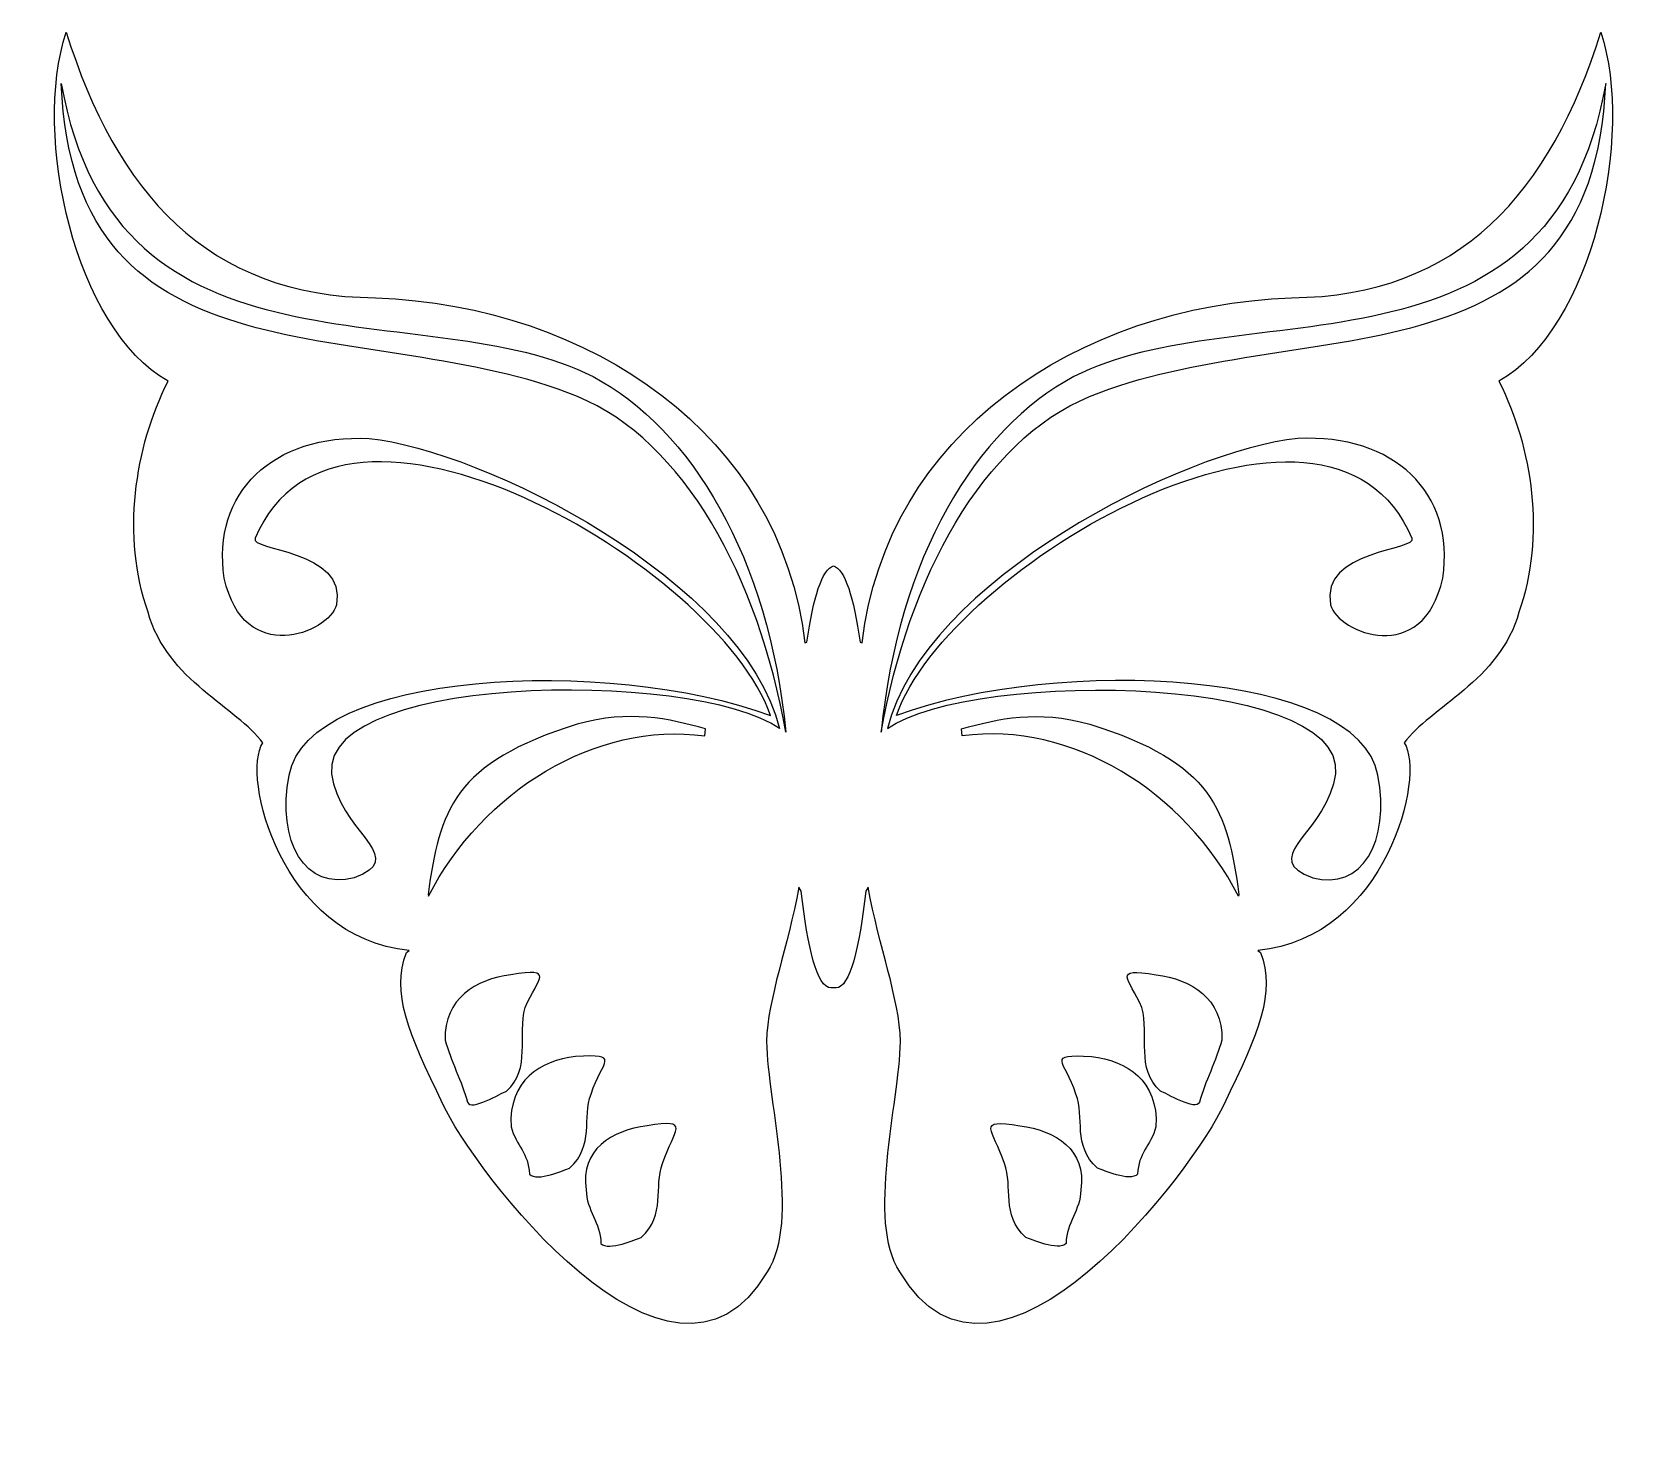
# Model space of a CAD drawing. Header units: centimetres. Extents: x -7.3 to 7.3, y -6.9 to 5.9.
import ezdxf

# ---------------------------------------------------------------- set-up
doc = ezdxf.new("R2010")
doc.units = ezdxf.units.CM
doc.header["$MEASUREMENT"] = 0
doc.layers.add('Camada 1', color=7, linetype='Continuous')

msp = doc.modelspace()

# ---------------------------------------------------------------- linework, layer by layer
at = {"layer": 'Camada 1'}
msp.add_open_spline([(0.02402, -2.83465), (0.14882, -2.82814), (0.23947, -2.47148), (0.29522, -1.94869), (0.29522, -1.94869), (0.29522, -1.94869), (0.31657, -1.91366), (0.31657, -1.91366), (0.31657, -1.91366), (0.41571, -2.46032), (0.60126, -2.92596), (0.61264, -3.32429), (0.61264, -3.32429), (0.59846, -3.89521), (0.30305, -4.9633), (0.60505, -5.42995), (0.60505, -5.42995), (1.48656, -6.91953), (3.3178, -4.45567), (3.56682, -3.9019), (3.56682, -3.9019), (3.89715, -3.22687), (4.04021, -2.88296), (3.90382, -2.51003), (3.90382, -2.51003), (3.90382, -2.51003), (3.87879, -2.49159), (3.87879, -2.49159), (3.87879, -2.49159), (5.05576, -2.37869), (5.41634, -0.88398), (5.21634, -0.59543), (5.21634, -0.59543), (5.44835, -0.27645), (6.0932, -0.02356), (6.26547, 0.59951), (6.26547, 0.59951), (6.50698, 1.29917), (6.39242, 2.09737), (6.08278, 2.70993), (6.08278, 2.70993), (6.93502, 3.19287), (7.326, 4.95299), (7.01352, 5.90178), (7.01352, 5.90178), (6.5628, 4.44557), (5.72111, 3.48079), (4.18626, 3.47415), (4.18626, 3.47415), (4.18626, 3.47415), (4.18626, 3.47415), (4.18626, 3.47415), (4.18626, 3.47415), (2.2176, 3.39708), (0.48114, 2.21656), (0.26222, 0.32103), (0.26222, 0.32103), (0.26222, 0.32103), (0.24349, 0.32442), (0.24349, 0.32442), (0.24349, 0.32442), (0.1856, 0.73624), (0.10315, 0.99395), (-0.00003, 1.0225), (-0.00003, 1.0225), (-0.10322, 0.99395), (-0.18566, 0.73625), (-0.24355, 0.32442), (-0.24355, 0.32442), (-0.24355, 0.32442), (-0.26228, 0.32103), (-0.26228, 0.32103), (-0.26228, 0.32103), (-0.48117, 2.21658), (-2.21766, 3.39708), (-4.18632, 3.47415), (-4.18632, 3.47415), (-4.18632, 3.47415), (-4.18632, 3.47415), (-4.18632, 3.47415), (-4.18632, 3.47415), (-5.72111, 3.48079), (-6.5628, 4.44557), (-7.0135, 5.90178), (-7.0135, 5.90178), (-7.32602, 4.95299), (-6.93502, 3.19287), (-6.08277, 2.70993), (-6.08277, 2.70993), (-6.39244, 2.09737), (-6.50698, 1.29917), (-6.26546, 0.59951), (-6.26546, 0.59951), (-6.09316, -0.02356), (-5.44835, -0.27645), (-5.21633, -0.59543), (-5.21633, -0.59543), (-5.41636, -0.88398), (-5.05578, -2.3787), (-3.87881, -2.49159), (-3.87881, -2.49159), (-3.87881, -2.49159), (-3.90384, -2.51003), (-3.90384, -2.51003), (-3.90384, -2.51003), (-4.04021, -2.88296), (-3.8972, -3.22687), (-3.56684, -3.9019), (-3.56684, -3.9019), (-3.31781, -4.45567), (-1.48658, -6.91953), (-0.60507, -5.42995), (-0.60507, -5.42995), (-0.30305, -4.9633), (-0.59848, -3.89521), (-0.61266, -3.32429), (-0.61266, -3.32429), (-0.60128, -2.92596), (-0.41573, -2.46032), (-0.31659, -1.91366), (-0.31659, -1.91366), (-0.31659, -1.91366), (-0.29524, -1.94869), (-0.29524, -1.94869), (-0.29524, -1.94869), (-0.23949, -2.47148), (-0.14887, -2.82817), (-0.02404, -2.83465), (-0.02404, -2.83465), (-0.02404, -2.83465), (0.02402, -2.83465), (0.02402, -2.83465)], degree=3, knots=[0, 0, 0, 0, 0.02941176, 0.02941176, 0.02941176, 0.02941176, 0.05882353, 0.05882353, 0.05882353, 0.05882353, 0.08823529, 0.08823529, 0.08823529, 0.08823529, 0.11764706, 0.11764706, 0.11764706, 0.11764706, 0.14705882, 0.14705882, 0.14705882, 0.14705882, 0.17647059, 0.17647059, 0.17647059, 0.17647059, 0.20588235, 0.20588235, 0.20588235, 0.20588235, 0.23529412, 0.23529412, 0.23529412, 0.23529412, 0.26470588, 0.26470588, 0.26470588, 0.26470588, 0.29411765, 0.29411765, 0.29411765, 0.29411765, 0.32352941, 0.32352941, 0.32352941, 0.32352941, 0.35294118, 0.35294118, 0.35294118, 0.35294118, 0.38235294, 0.38235294, 0.38235294, 0.38235294, 0.41176471, 0.41176471, 0.41176471, 0.41176471, 0.44117647, 0.44117647, 0.44117647, 0.44117647, 0.47058824, 0.47058824, 0.47058824, 0.47058824, 0.5, 0.5, 0.5, 0.5, 0.52941176, 0.52941176, 0.52941176, 0.52941176, 0.55882353, 0.55882353, 0.55882353, 0.55882353, 0.58823529, 0.58823529, 0.58823529, 0.58823529, 0.61764706, 0.61764706, 0.61764706, 0.61764706, 0.64705882, 0.64705882, 0.64705882, 0.64705882, 0.67647059, 0.67647059, 0.67647059, 0.67647059, 0.70588235, 0.70588235, 0.70588235, 0.70588235, 0.73529412, 0.73529412, 0.73529412, 0.73529412, 0.76470588, 0.76470588, 0.76470588, 0.76470588, 0.79411765, 0.79411765, 0.79411765, 0.79411765, 0.82352941, 0.82352941, 0.82352941, 0.82352941, 0.85294118, 0.85294118, 0.85294118, 0.85294118, 0.88235294, 0.88235294, 0.88235294, 0.88235294, 0.91176471, 0.91176471, 0.91176471, 0.91176471, 0.94117647, 0.94117647, 0.94117647, 0.94117647, 1, 1, 1, 1], dxfattribs=at)
at = {"layer": 'Camada 1', "color": 7}
for points, knots in [([(-0.43656, -0.4968), (-0.58803, 1.08993), (-1.30101, 2.28207), (-2.19781, 2.75263), (-2.19781, 2.75263), (-3.7071, 3.53273), (-6.56275, 2.59912), (-7.05887, 5.43215), (-7.05887, 5.43215), (-6.94333, 2.58963), (-4.22873, 3.34054), (-2.33881, 2.56976), (-2.33881, 2.56976), (-1.36541, 2.16841), (-0.68466, 0.91963), (-0.43656, -0.4968), (-0.43656, -0.4968), (-0.43656, -0.4968), (-0.43656, -0.4968), (-0.43656, -0.4968)], [0, 0, 0, 0, 0.16666667, 0.16666667, 0.16666667, 0.16666667, 0.33333333, 0.33333333, 0.33333333, 0.33333333, 0.5, 0.5, 0.5, 0.5, 0.66666667, 0.66666667, 0.66666667, 0.66666667, 1, 1, 1, 1]), ([(0.43659, -0.4968), (0.58806, 1.08993), (1.30104, 2.28207), (2.19784, 2.75263), (2.19784, 2.75263), (3.7071, 3.53275), (6.56278, 2.59915), (7.0589, 5.43217), (7.0589, 5.43217), (6.94336, 2.58965), (4.22873, 3.34056), (2.33884, 2.56978), (2.33884, 2.56978), (1.36541, 2.16841), (0.68469, 0.91963), (0.43659, -0.4968), (0.43659, -0.4968), (0.43659, -0.4968), (0.43659, -0.4968), (0.43659, -0.4968)], [0, 0, 0, 0, 0.16666667, 0.16666667, 0.16666667, 0.16666667, 0.33333333, 0.33333333, 0.33333333, 0.33333333, 0.5, 0.5, 0.5, 0.5, 0.66666667, 0.66666667, 0.66666667, 0.66666667, 1, 1, 1, 1]), ([(-0.49332, -0.46467), (-0.8182, 0.88272), (-3.21183, 2.08888), (-4.24482, 2.1864), (-4.24482, 2.1864), (-5.11966, 2.23183), (-5.68878, 1.69115), (-5.56856, 0.91), (-5.56856, 0.91), (-5.39137, 0.09659), (-4.615, 0.40729), (-4.54301, 0.66679), (-4.54301, 0.66679), (-4.44363, 1.17326), (-5.35078, 1.16193), (-5.2863, 1.27546), (-5.2863, 1.27546), (-4.53549, 3.0642), (-1.04543, 1.01135), (-0.57473, -0.34355), (-0.57473, -0.34355), (-2.06706, 0.20181), (-4.80817, 0.06653), (-4.97488, -0.88997), (-4.97488, -0.88997), (-5.09402, -1.49774), (-4.82518, -1.95045), (-4.38012, -1.82731), (-4.38012, -1.82731), (-3.90284, -1.64737), (-4.43412, -1.45893), (-4.56948, -0.96953), (-4.56948, -0.96953), (-4.89723, 0.0419), (-1.26891, 0.08722), (-0.49332, -0.46467), (-0.49332, -0.46467), (-0.49332, -0.46467), (-0.49332, -0.46467), (-0.49332, -0.46467)], [0, 0, 0, 0, 0.09090909, 0.09090909, 0.09090909, 0.09090909, 0.18181818, 0.18181818, 0.18181818, 0.18181818, 0.27272727, 0.27272727, 0.27272727, 0.27272727, 0.36363636, 0.36363636, 0.36363636, 0.36363636, 0.45454545, 0.45454545, 0.45454545, 0.45454545, 0.54545455, 0.54545455, 0.54545455, 0.54545455, 0.63636364, 0.63636364, 0.63636364, 0.63636364, 0.72727273, 0.72727273, 0.72727273, 0.72727273, 0.81818182, 0.81818182, 0.81818182, 0.81818182, 1, 1, 1, 1]), ([(0.49332, -0.46467), (0.8182, 0.88272), (3.21183, 2.08888), (4.24479, 2.1864), (4.24479, 2.1864), (5.11963, 2.23183), (5.68875, 1.69115), (5.56853, 0.91), (5.56853, 0.91), (5.39134, 0.09659), (4.61497, 0.40729), (4.54298, 0.66679), (4.54298, 0.66679), (4.44358, 1.17326), (5.35073, 1.16193), (5.28627, 1.27546), (5.28627, 1.27546), (4.53546, 3.0642), (1.0454, 1.01135), (0.5747, -0.34355), (0.5747, -0.34355), (2.06703, 0.20181), (4.80814, 0.06653), (4.97483, -0.88997), (4.97483, -0.88997), (5.094, -1.49774), (4.82516, -1.95045), (4.38007, -1.82731), (4.38007, -1.82731), (3.90281, -1.64737), (4.43407, -1.45893), (4.56943, -0.96953), (4.56943, -0.96953), (4.8972, 0.0419), (1.26894, 0.08722), (0.49332, -0.46467), (0.49332, -0.46467), (0.49332, -0.46467), (0.49332, -0.46467), (0.49332, -0.46467)], [0, 0, 0, 0, 0.09090909, 0.09090909, 0.09090909, 0.09090909, 0.18181818, 0.18181818, 0.18181818, 0.18181818, 0.27272727, 0.27272727, 0.27272727, 0.27272727, 0.36363636, 0.36363636, 0.36363636, 0.36363636, 0.45454545, 0.45454545, 0.45454545, 0.45454545, 0.54545455, 0.54545455, 0.54545455, 0.54545455, 0.63636364, 0.63636364, 0.63636364, 0.63636364, 0.72727273, 0.72727273, 0.72727273, 0.72727273, 0.81818182, 0.81818182, 0.81818182, 0.81818182, 1, 1, 1, 1]), ([(-3.70626, -1.97912), (-3.59815, -1.21223), (-3.47533, -0.77635), (-2.34175, -0.42313), (-2.34175, -0.42313), (-1.86394, -0.29094), (-1.50675, -0.37162), (-1.16935, -0.46676), (-1.16935, -0.46676), (-1.16935, -0.46676), (-1.17626, -0.53005), (-1.17626, -0.53005), (-1.17626, -0.53005), (-2.17662, -0.39617), (-3.20945, -1.03657), (-3.7021, -1.99534), (-3.7021, -1.99534), (-3.7021, -1.99534), (-3.70626, -1.97912), (-3.70626, -1.97912)], [0, 0, 0, 0, 0.16666667, 0.16666667, 0.16666667, 0.16666667, 0.33333333, 0.33333333, 0.33333333, 0.33333333, 0.5, 0.5, 0.5, 0.5, 0.66666667, 0.66666667, 0.66666667, 0.66666667, 1, 1, 1, 1]), ([(3.70626, -1.97912), (3.59815, -1.21223), (3.47533, -0.77635), (2.34178, -0.42313), (2.34178, -0.42313), (1.86394, -0.29094), (1.50678, -0.37162), (1.16938, -0.46676), (1.16938, -0.46676), (1.16938, -0.46676), (1.17629, -0.53005), (1.17629, -0.53005), (1.17629, -0.53005), (2.17665, -0.39617), (3.20951, -1.03657), (3.70213, -1.99534), (3.70213, -1.99534), (3.70213, -1.99534), (3.70626, -1.97912), (3.70626, -1.97912)], [0, 0, 0, 0, 0.16666667, 0.16666667, 0.16666667, 0.16666667, 0.33333333, 0.33333333, 0.33333333, 0.33333333, 0.5, 0.5, 0.5, 0.5, 0.66666667, 0.66666667, 0.66666667, 0.66666667, 1, 1, 1, 1]), ([(-3.34547, -3.8773), (-3.39471, -3.69926), (-3.50078, -3.48894), (-3.54999, -3.31101), (-3.54999, -3.31101), (-3.55941, -2.93049), (-3.27257, -2.75531), (-2.9488, -2.71363), (-2.9488, -2.71363), (-2.53586, -2.64733), (-2.70163, -2.74101), (-2.8181, -3.01282), (-2.8181, -3.01282), (-2.89015, -3.27222), (-2.75944, -3.57138), (-2.98939, -3.77879), (-2.98939, -3.77879), (-3.03398, -3.79107), (-3.32092, -3.96622), (-3.34547, -3.8773), (-3.34547, -3.8773), (-3.34547, -3.8773), (-3.34547, -3.8773), (-3.34547, -3.8773)], [0, 0, 0, 0, 0.14285714, 0.14285714, 0.14285714, 0.14285714, 0.28571429, 0.28571429, 0.28571429, 0.28571429, 0.42857143, 0.42857143, 0.42857143, 0.42857143, 0.57142857, 0.57142857, 0.57142857, 0.57142857, 0.71428571, 0.71428571, 0.71428571, 0.71428571, 1, 1, 1, 1]), ([(3.34547, -3.8773), (3.39471, -3.69926), (3.50078, -3.48894), (3.54999, -3.31101), (3.54999, -3.31101), (3.55941, -2.93049), (3.27257, -2.75531), (2.9488, -2.71363), (2.9488, -2.71363), (2.53586, -2.64733), (2.70163, -2.74101), (2.8181, -3.01282), (2.8181, -3.01282), (2.89017, -3.27222), (2.75944, -3.57138), (2.98942, -3.77879), (2.98942, -3.77879), (3.034, -3.79107), (3.32089, -3.96622), (3.34547, -3.8773), (3.34547, -3.8773), (3.34547, -3.8773), (3.34547, -3.8773), (3.34547, -3.8773)], [0, 0, 0, 0, 0.14285714, 0.14285714, 0.14285714, 0.14285714, 0.28571429, 0.28571429, 0.28571429, 0.28571429, 0.42857143, 0.42857143, 0.42857143, 0.42857143, 0.57142857, 0.57142857, 0.57142857, 0.57142857, 0.71428571, 0.71428571, 0.71428571, 0.71428571, 1, 1, 1, 1]), ([(-2.78021, -4.53524), (-2.78497, -4.3449), (-2.89858, -4.28053), (-2.94782, -4.10259), (-2.94782, -4.10259), (-2.96957, -3.67735), (-2.68271, -3.5023), (-2.35888, -3.46055), (-2.35888, -3.46055), (-1.93367, -3.43888), (-2.11171, -3.48812), (-2.21585, -3.80432), (-2.21585, -3.80432), (-2.30017, -4.01929), (-2.18177, -4.27398), (-2.41188, -4.4812), (-2.41188, -4.4812), (-2.45639, -4.49356), (-2.71108, -4.61199), (-2.78021, -4.53524), (-2.78021, -4.53524), (-2.78021, -4.53524), (-2.78021, -4.53524), (-2.78021, -4.53524)], [0, 0, 0, 0, 0.14285714, 0.14285714, 0.14285714, 0.14285714, 0.28571429, 0.28571429, 0.28571429, 0.28571429, 0.42857143, 0.42857143, 0.42857143, 0.42857143, 0.57142857, 0.57142857, 0.57142857, 0.57142857, 0.71428571, 0.71428571, 0.71428571, 0.71428571, 1, 1, 1, 1]), ([(2.78022, -4.53524), (2.78498, -4.3449), (2.89862, -4.28053), (2.94786, -4.10259), (2.94786, -4.10259), (2.96958, -3.67735), (2.68275, -3.5023), (2.35892, -3.46055), (2.35892, -3.46055), (1.93371, -3.43888), (2.11172, -3.48812), (2.21589, -3.80432), (2.21589, -3.80432), (2.30021, -4.01929), (2.18181, -4.27398), (2.41189, -4.4812), (2.41189, -4.4812), (2.45637, -4.49356), (2.71105, -4.61199), (2.78022, -4.53524), (2.78022, -4.53524), (2.78022, -4.53524), (2.78022, -4.53524), (2.78022, -4.53524)], [0, 0, 0, 0, 0.14285714, 0.14285714, 0.14285714, 0.14285714, 0.28571429, 0.28571429, 0.28571429, 0.28571429, 0.42857143, 0.42857143, 0.42857143, 0.42857143, 0.57142857, 0.57142857, 0.57142857, 0.57142857, 0.71428571, 0.71428571, 0.71428571, 0.71428571, 1, 1, 1, 1]), ([(-2.12582, -5.16878), (-2.13064, -4.97841), (-2.2566, -4.86954), (-2.26137, -4.67914), (-2.26137, -4.67914), (-2.31535, -4.31097), (-2.02843, -4.13558), (-1.70461, -4.09412), (-1.70461, -4.09412), (-1.29181, -4.02784), (-1.45752, -4.12158), (-1.56173, -4.43779), (-1.56173, -4.43779), (-1.64597, -4.65268), (-1.52752, -4.90735), (-1.7576, -5.11478), (-1.7576, -5.11478), (-1.80208, -5.12703), (-2.05682, -5.24535), (-2.12582, -5.16878), (-2.12582, -5.16878), (-2.12582, -5.16878), (-2.12582, -5.16878), (-2.12582, -5.16878)], [0, 0, 0, 0, 0.14285714, 0.14285714, 0.14285714, 0.14285714, 0.28571429, 0.28571429, 0.28571429, 0.28571429, 0.42857143, 0.42857143, 0.42857143, 0.42857143, 0.57142857, 0.57142857, 0.57142857, 0.57142857, 0.71428571, 0.71428571, 0.71428571, 0.71428571, 1, 1, 1, 1]), ([(2.12582, -5.16878), (2.13064, -4.97841), (2.25658, -4.86954), (2.26134, -4.67914), (2.26134, -4.67914), (2.31532, -4.31097), (2.0284, -4.13558), (1.70458, -4.09412), (1.70458, -4.09412), (1.29175, -4.02784), (1.45746, -4.12158), (1.5617, -4.43779), (1.5617, -4.43779), (1.64594, -4.65268), (1.52746, -4.90735), (1.75757, -5.11478), (1.75757, -5.11478), (1.80208, -5.12703), (2.05682, -5.24535), (2.12582, -5.16878), (2.12582, -5.16878), (2.12582, -5.16878), (2.12582, -5.16878), (2.12582, -5.16878)], [0, 0, 0, 0, 0.14285714, 0.14285714, 0.14285714, 0.14285714, 0.28571429, 0.28571429, 0.28571429, 0.28571429, 0.42857143, 0.42857143, 0.42857143, 0.42857143, 0.57142857, 0.57142857, 0.57142857, 0.57142857, 0.71428571, 0.71428571, 0.71428571, 0.71428571, 1, 1, 1, 1])]:
    msp.add_open_spline(points, degree=3, knots=knots, dxfattribs=at)

doc.saveas('drawing.dxf')
